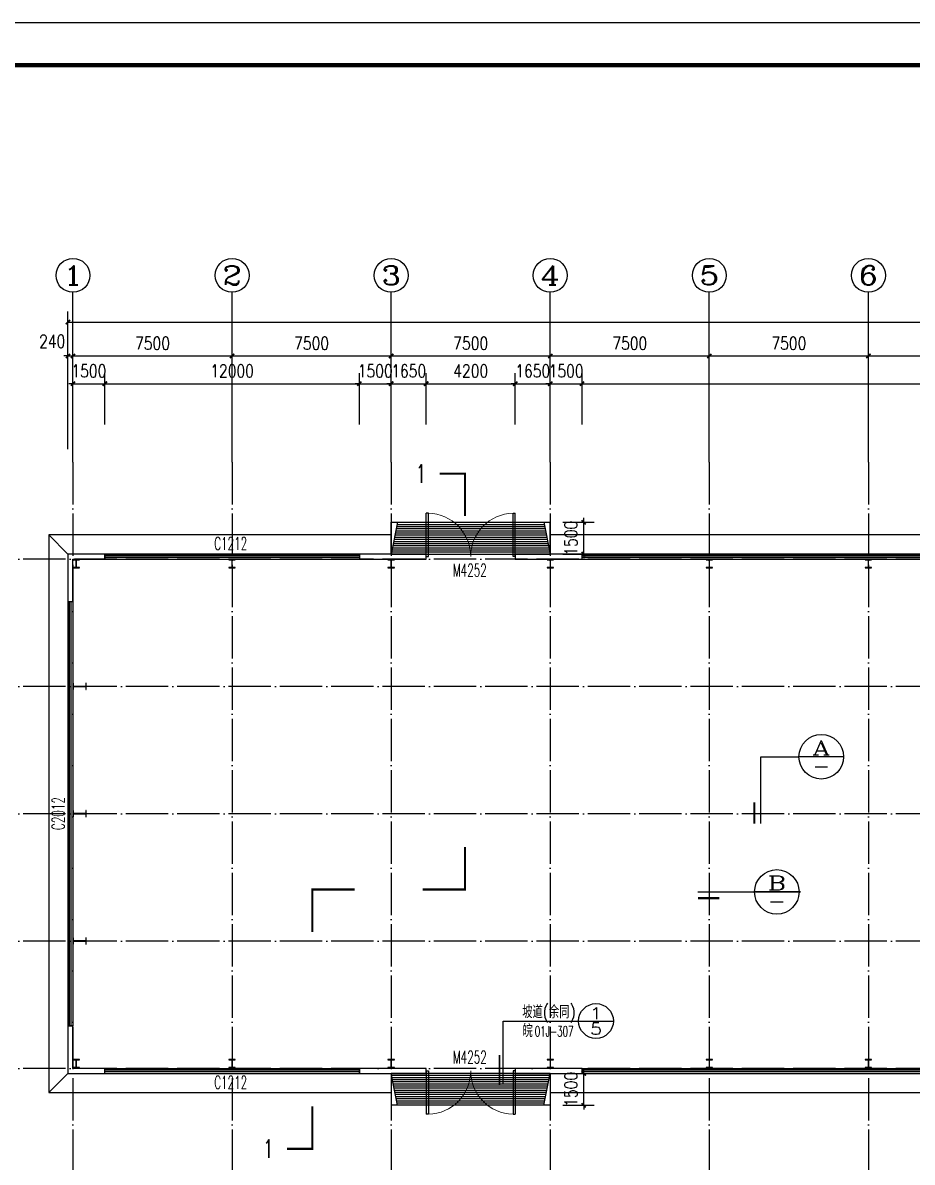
# Model space of a CAD drawing. Extents: x 3757684 to 3906284, y -130571 to 413559.
# Drawn here: x 3786346 to 3828280, y 21493 to 75200 of the extents above; entities that cross this region are included whole.
import ezdxf
from ezdxf.enums import TextEntityAlignment as Align

# ---------------------------------------------------------------- set-up
doc = ezdxf.new("R2010")
doc.units = 0
doc.header["$LTSCALE"] = 1000
doc.header["$MEASUREMENT"] = 0
doc.linetypes.add('DOTE', pattern=[2.42, 2, -0.2, 0.02, -0.2])
doc.layers.get('0').update_dxf_attribs({"color": 4, "linetype": 'CONTINUOUS'})
doc.layers.get('Defpoints').update_dxf_attribs({"linetype": 'CONTINUOUS'})
for name, color, linetype in [('AXIS', 3, 'CONTINUOUS'), ('AXIS_TEXT', 7, 'CONTINUOUS'), ('COLUMN', 9, 'CONTINUOUS'), ('DIM_IDEN', 3, 'CONTINUOUS'), ('DIM_SYMB', 3, 'CONTINUOUS'), ('DOTE', 1, 'CONTINUOUS'), ('GROUND', 2, 'CONTINUOUS'), ('PUB_DIM', 3, 'CONTINUOUS'), ('PUB_TEXT', 7, 'CONTINUOUS'), ('PUB_TITLE', 4, 'CONTINUOUS'), ('STAIR', 2, 'CONTINUOUS'), ('WALL', 5, 'CONTINUOUS'), ('WINDOW', 4, 'CONTINUOUS')]:
    doc.layers.add(name, color=color, linetype=linetype)
doc.styles.add('_HZTXT', font='TXT', dxfattribs={"width": 0.8, "bigfont": 'HZTXT'})
doc.styles.add('_SIMPLEX', font='SIMPLEX.shx', dxfattribs={"width": 0.8})
doc.styles.add('_TCH_AXIS', font='COMPLEX', dxfattribs={"bigfont": 'GBCBIG'})
doc.styles.add('_TCH_LABEL', font='COMPLEX', dxfattribs={"bigfont": 'GBCBIG'})
doc.styles.add('COMP', font='complex', dxfattribs={"bigfont": 'hztxt'})
doc.styles.add('COMPLEX', font='COMPLEX')
doc.styles.add('DIM_FONT', font='SIMPLEX.shx', dxfattribs={"width": 0.8})
doc.dimstyles.new('DIMN200', dxfattribs={"dimscale": 2, "dimtxt": 300, "dimasz": 100, "dimexe": 250, "dimexo": 300, "dimgap": 150, "dimtad": 1, "dimdec": 0, "dimzin": 0, "dimdsep": 46, "dimtxsty": 'DIM_FONT', "dimblk": 'ARCHTICK', "dimcen": 0.09, "dimclrt": 7, "dimazin": 2, "dimtfac": 1, "dimtdec": 0, "dimtix": 1, "dimtmove": 2, "dimatfit": 3, "dimfxl": 0, "dimtolj": 1, "dimtzin": 0, "dimarcsym": 0})

# ---------------------------------------------------------------- blocks, each defined once
blk = doc.blocks.new('_INDEX')
blk.add_line((-0.5, 0), (0.5, 0))
blk.add_circle((0, 0), 0.5)
at = {"style": 'COMP'}
for tag, width, p, p2 in [('1', 2.333333, (-0.17, 0.05), (0.17, 0.05)), ('-', 1.166667, (-0.17, -0.39), (0.17, -0.39))]:
    blk.add_attdef(tag, text='', height=0.34, dxfattribs=dict(at, width=width)).set_placement(p, p2, align=Align.FIT)
blk = doc.blocks.new('_ArchTick')
at = {"color": 0, "linetype": 'ByBlock', "const_width": 0.4}
blk.add_lwpolyline([(-0.5, -0.5), (0.5, 0.5)], dxfattribs=at)
blk = doc.blocks.new('*D24')
at = {"layer": 'Defpoints', "color": 0}
for p in [(3811214, 25678), (3812791, 25678), (3811214, 24178)]:
    blk.add_point(p, dxfattribs=at)
at = {"layer": 'PUB_DIM', "color": 0, "lineweight": -2}
for p, q in [((3812791, 25678), (3812791, 25878)), ((3811814, 25678), (3813291, 25678)), ((3812791, 24178), (3812791, 25678)), ((3811814, 24178), (3813291, 24178)), ((3812791, 24178), (3812791, 23978))]:
    blk.add_line(p, q, dxfattribs=at)
at = {"layer": 'PUB_DIM', "color": 0, "lineweight": -2, "xscale": 200, "yscale": 200, "zscale": 200}
for p, rotation in [((3812791, 25678), 270), ((3812791, 24178), 90)]:
    blk.add_blockref('_ArchTick', p, dxfattribs=dict(at, rotation=rotation))
at = {"layer": 'PUB_DIM', "color": 7, "insert": (3812191, 24928), "char_height": 600, "attachment_point": 5, "rotation": 90, "style": 'DIM_FONT'}
blk.add_mtext('\\A1;1500', dxfattribs=at)
blk = doc.blocks.new('*D26')
at = {"layer": 'Defpoints', "color": 0}
for p in [(3811214, 51658), (3812791, 51658), (3811214, 50158)]:
    blk.add_point(p, dxfattribs=at)
at = {"layer": 'PUB_DIM', "color": 0, "lineweight": -2}
for p, q in [((3811814, 51658), (3813291, 51658)), ((3812791, 51658), (3812791, 51858)), ((3812791, 50158), (3812791, 51658)), ((3811814, 50158), (3813291, 50158)), ((3812791, 50158), (3812791, 49958))]:
    blk.add_line(p, q, dxfattribs=at)
at = {"layer": 'PUB_DIM', "color": 0, "lineweight": -2, "xscale": 200, "yscale": 200, "zscale": 200}
for p, rotation in [((3812791, 51658), 270), ((3812791, 50158), 90)]:
    blk.add_blockref('_ArchTick', p, dxfattribs=dict(at, rotation=rotation))
at = {"layer": 'PUB_DIM', "color": 7, "insert": (3812191, 50908), "char_height": 600, "attachment_point": 5, "rotation": 90, "style": 'DIM_FONT'}
blk.add_mtext('\\A1;1500', dxfattribs=at)
blk = doc.blocks.new('*D106')
at = {"layer": 'Defpoints', "color": 0}
for p in [(3790214, 58189), (3788714, 55669), (3790214, 55669)]:
    blk.add_point(p, dxfattribs=at)
at = {"layer": 'PUB_DIM', "color": 0, "lineweight": -2}
for p, q in [((3788714, 56269), (3788714, 58689)), ((3790214, 56269), (3790214, 58689)), ((3788714, 58189), (3788514, 58189)), ((3788714, 58189), (3790214, 58189)), ((3790214, 58189), (3790414, 58189))]:
    blk.add_line(p, q, dxfattribs=at)
at = {"layer": 'PUB_DIM', "color": 0, "lineweight": -2, "xscale": 200, "yscale": 200, "zscale": 200}
blk.add_blockref('_ArchTick', (3788714, 58189), dxfattribs=at)
at = {"layer": 'PUB_DIM', "color": 0, "lineweight": -2, "xscale": 200, "yscale": 200, "zscale": 200, "rotation": 180}
blk.add_blockref('_ArchTick', (3790214, 58189), dxfattribs=at)
at = {"layer": 'PUB_DIM', "color": 7, "insert": (3789464, 58789), "char_height": 600, "attachment_point": 5, "style": 'DIM_FONT'}
blk.add_mtext('\\A1;1500', dxfattribs=at)
blk = doc.blocks.new('*D107')
at = {"layer": 'Defpoints', "color": 0}
for p in [(3802214, 58189), (3790214, 55669), (3802214, 55669)]:
    blk.add_point(p, dxfattribs=at)
at = {"layer": 'PUB_DIM', "color": 0, "lineweight": -2}
for p, q in [((3790214, 56269), (3790214, 58689)), ((3802214, 56269), (3802214, 58689)), ((3790214, 58189), (3802214, 58189))]:
    blk.add_line(p, q, dxfattribs=at)
at = {"layer": 'PUB_DIM', "color": 0, "lineweight": -2, "xscale": 200, "yscale": 200, "zscale": 200, "rotation": 180}
blk.add_blockref('_ArchTick', (3790214, 58189), dxfattribs=at)
at = {"layer": 'PUB_DIM', "color": 0, "lineweight": -2, "xscale": 200, "yscale": 200, "zscale": 200}
blk.add_blockref('_ArchTick', (3802214, 58189), dxfattribs=at)
at = {"layer": 'PUB_DIM', "color": 7, "insert": (3796214, 58789), "char_height": 600, "attachment_point": 5, "style": 'DIM_FONT'}
blk.add_mtext('\\A1;12000', dxfattribs=at)
blk = doc.blocks.new('*D108')
at = {"layer": 'Defpoints', "color": 0}
for p in [(3803714, 58189), (3802214, 55669), (3803714, 55669)]:
    blk.add_point(p, dxfattribs=at)
at = {"layer": 'PUB_DIM', "color": 0, "lineweight": -2}
for p, q in [((3802214, 56269), (3802214, 58689)), ((3803714, 56269), (3803714, 58689)), ((3802214, 58189), (3802014, 58189)), ((3802214, 58189), (3803714, 58189)), ((3803714, 58189), (3803914, 58189))]:
    blk.add_line(p, q, dxfattribs=at)
at = {"layer": 'PUB_DIM', "color": 0, "lineweight": -2, "xscale": 200, "yscale": 200, "zscale": 200}
blk.add_blockref('_ArchTick', (3802214, 58189), dxfattribs=at)
at = {"layer": 'PUB_DIM', "color": 0, "lineweight": -2, "xscale": 200, "yscale": 200, "zscale": 200, "rotation": 180}
blk.add_blockref('_ArchTick', (3803714, 58189), dxfattribs=at)
at = {"layer": 'PUB_DIM', "color": 7, "insert": (3802964, 58789), "char_height": 600, "attachment_point": 5, "style": 'DIM_FONT'}
blk.add_mtext('\\A1;1500', dxfattribs=at)
blk = doc.blocks.new('*D109')
at = {"layer": 'Defpoints', "color": 0}
for p in [(3805364, 58189), (3803714, 55669), (3805364, 55669)]:
    blk.add_point(p, dxfattribs=at)
at = {"layer": 'PUB_DIM', "color": 0, "lineweight": -2}
for p, q in [((3803714, 56269), (3803714, 58689)), ((3805364, 56269), (3805364, 58689)), ((3803714, 58189), (3803514, 58189)), ((3803714, 58189), (3805364, 58189)), ((3805364, 58189), (3805564, 58189))]:
    blk.add_line(p, q, dxfattribs=at)
at = {"layer": 'PUB_DIM', "color": 0, "lineweight": -2, "xscale": 200, "yscale": 200, "zscale": 200}
blk.add_blockref('_ArchTick', (3803714, 58189), dxfattribs=at)
at = {"layer": 'PUB_DIM', "color": 0, "lineweight": -2, "xscale": 200, "yscale": 200, "zscale": 200, "rotation": 180}
blk.add_blockref('_ArchTick', (3805364, 58189), dxfattribs=at)
at = {"layer": 'PUB_DIM', "color": 7, "insert": (3804539, 58789), "char_height": 600, "attachment_point": 5, "style": 'DIM_FONT'}
blk.add_mtext('\\A1;1650', dxfattribs=at)
blk = doc.blocks.new('*D110')
at = {"layer": 'Defpoints', "color": 0}
for p in [(3809564, 58189), (3805364, 55669), (3809564, 55669)]:
    blk.add_point(p, dxfattribs=at)
at = {"layer": 'PUB_DIM', "color": 0, "lineweight": -2}
for p, q in [((3805364, 56269), (3805364, 58689)), ((3809564, 56269), (3809564, 58689)), ((3805364, 58189), (3809564, 58189))]:
    blk.add_line(p, q, dxfattribs=at)
at = {"layer": 'PUB_DIM', "color": 0, "lineweight": -2, "xscale": 200, "yscale": 200, "zscale": 200, "rotation": 180}
blk.add_blockref('_ArchTick', (3805364, 58189), dxfattribs=at)
at = {"layer": 'PUB_DIM', "color": 0, "lineweight": -2, "xscale": 200, "yscale": 200, "zscale": 200}
blk.add_blockref('_ArchTick', (3809564, 58189), dxfattribs=at)
at = {"layer": 'PUB_DIM', "color": 7, "insert": (3807464, 58789), "char_height": 600, "attachment_point": 5, "style": 'DIM_FONT'}
blk.add_mtext('\\A1;4200', dxfattribs=at)
blk = doc.blocks.new('*D111')
at = {"layer": 'Defpoints', "color": 0}
for p in [(3811214, 58189), (3809564, 55669), (3811214, 55669)]:
    blk.add_point(p, dxfattribs=at)
at = {"layer": 'PUB_DIM', "color": 0, "lineweight": -2}
for p, q in [((3809564, 56269), (3809564, 58689)), ((3811214, 56269), (3811214, 58689)), ((3809564, 58189), (3809364, 58189)), ((3809564, 58189), (3811214, 58189)), ((3811214, 58189), (3811414, 58189))]:
    blk.add_line(p, q, dxfattribs=at)
at = {"layer": 'PUB_DIM', "color": 0, "lineweight": -2, "xscale": 200, "yscale": 200, "zscale": 200}
blk.add_blockref('_ArchTick', (3809564, 58189), dxfattribs=at)
at = {"layer": 'PUB_DIM', "color": 0, "lineweight": -2, "xscale": 200, "yscale": 200, "zscale": 200, "rotation": 180}
blk.add_blockref('_ArchTick', (3811214, 58189), dxfattribs=at)
at = {"layer": 'PUB_DIM', "color": 7, "insert": (3810389, 58789), "char_height": 600, "attachment_point": 5, "style": 'DIM_FONT'}
blk.add_mtext('\\A1;1650', dxfattribs=at)
blk = doc.blocks.new('*D112')
at = {"layer": 'Defpoints', "color": 0}
for p in [(3812714, 58189), (3811214, 55669), (3812714, 55669)]:
    blk.add_point(p, dxfattribs=at)
at = {"layer": 'PUB_DIM', "color": 0, "lineweight": -2}
for p, q in [((3811214, 56269), (3811214, 58689)), ((3812714, 56269), (3812714, 58689)), ((3811214, 58189), (3811014, 58189)), ((3811214, 58189), (3812714, 58189)), ((3812714, 58189), (3812914, 58189))]:
    blk.add_line(p, q, dxfattribs=at)
at = {"layer": 'PUB_DIM', "color": 0, "lineweight": -2, "xscale": 200, "yscale": 200, "zscale": 200}
blk.add_blockref('_ArchTick', (3811214, 58189), dxfattribs=at)
at = {"layer": 'PUB_DIM', "color": 0, "lineweight": -2, "xscale": 200, "yscale": 200, "zscale": 200, "rotation": 180}
blk.add_blockref('_ArchTick', (3812714, 58189), dxfattribs=at)
at = {"layer": 'PUB_DIM', "color": 7, "insert": (3811964, 58789), "char_height": 600, "attachment_point": 5, "style": 'DIM_FONT'}
blk.add_mtext('\\A1;1500', dxfattribs=at)
blk = doc.blocks.new('*D113')
at = {"layer": 'Defpoints', "color": 0}
for p in [(3854714, 58189), (3812714, 55669), (3854714, 55669)]:
    blk.add_point(p, dxfattribs=at)
at = {"layer": 'PUB_DIM', "color": 0, "lineweight": -2}
for p, q in [((3812714, 56269), (3812714, 58689)), ((3854714, 56269), (3854714, 58689)), ((3812714, 58189), (3854714, 58189))]:
    blk.add_line(p, q, dxfattribs=at)
at = {"layer": 'PUB_DIM', "color": 0, "lineweight": -2, "xscale": 200, "yscale": 200, "zscale": 200, "rotation": 180}
blk.add_blockref('_ArchTick', (3812714, 58189), dxfattribs=at)
at = {"layer": 'PUB_DIM', "color": 0, "lineweight": -2, "xscale": 200, "yscale": 200, "zscale": 200}
blk.add_blockref('_ArchTick', (3854714, 58189), dxfattribs=at)
at = {"layer": 'PUB_DIM', "color": 7, "insert": (3833714, 58789), "char_height": 600, "attachment_point": 5, "style": 'DIM_FONT'}
blk.add_mtext('\\A1;42000', dxfattribs=at)
blk = doc.blocks.new('*D197')
at = {"layer": 'AXIS', "color": 0, "lineweight": -2}
for p, q in [((3788474, 55095), (3788474, 59995)), ((3788714, 55095), (3788714, 59995)), ((3788474, 59495), (3788274, 59495)), ((3788474, 59495), (3788714, 59495)), ((3788714, 59495), (3788914, 59495))]:
    blk.add_line(p, q, dxfattribs=at)
at = {"layer": 'Defpoints', "color": 0}
for p in [(3788714, 59495), (3788474, 54495), (3788714, 54495)]:
    blk.add_point(p, dxfattribs=at)
at = {"layer": 'AXIS', "color": 0, "lineweight": -2, "xscale": 200, "yscale": 200, "zscale": 200}
blk.add_blockref('_ArchTick', (3788474, 59495), dxfattribs=at)
at = {"layer": 'AXIS', "color": 0, "lineweight": -2, "xscale": 200, "yscale": 200, "zscale": 200, "rotation": 180}
blk.add_blockref('_ArchTick', (3788714, 59495), dxfattribs=at)
at = {"layer": 'AXIS', "color": 7, "insert": (3787734, 60185), "char_height": 600, "attachment_point": 5, "style": 'DIM_FONT'}
blk.add_mtext('\\A1;240', dxfattribs=at)
blk = doc.blocks.new('*D198')
at = {"layer": 'AXIS', "color": 0, "lineweight": -2}
for p, q in [((3788714, 55095), (3788714, 59995)), ((3796214, 55095), (3796214, 59995)), ((3788714, 59495), (3796214, 59495))]:
    blk.add_line(p, q, dxfattribs=at)
at = {"layer": 'Defpoints', "color": 0}
for p in [(3796214, 59495), (3788714, 54495), (3796214, 54495)]:
    blk.add_point(p, dxfattribs=at)
at = {"layer": 'AXIS', "color": 0, "lineweight": -2, "xscale": 200, "yscale": 200, "zscale": 200, "rotation": 180}
blk.add_blockref('_ArchTick', (3788714, 59495), dxfattribs=at)
at = {"layer": 'AXIS', "color": 0, "lineweight": -2, "xscale": 200, "yscale": 200, "zscale": 200}
blk.add_blockref('_ArchTick', (3796214, 59495), dxfattribs=at)
at = {"layer": 'AXIS', "color": 7, "insert": (3792464, 60095), "char_height": 600, "attachment_point": 5, "style": 'DIM_FONT'}
blk.add_mtext('\\A1;7500', dxfattribs=at)
blk = doc.blocks.new('*D199')
at = {"layer": 'AXIS', "color": 0, "lineweight": -2}
for p, q in [((3796214, 55095), (3796214, 59995)), ((3803714, 55095), (3803714, 59995)), ((3796214, 59495), (3803714, 59495))]:
    blk.add_line(p, q, dxfattribs=at)
at = {"layer": 'Defpoints', "color": 0}
for p in [(3803714, 59495), (3796214, 54495), (3803714, 54495)]:
    blk.add_point(p, dxfattribs=at)
at = {"layer": 'AXIS', "color": 0, "lineweight": -2, "xscale": 200, "yscale": 200, "zscale": 200, "rotation": 180}
blk.add_blockref('_ArchTick', (3796214, 59495), dxfattribs=at)
at = {"layer": 'AXIS', "color": 0, "lineweight": -2, "xscale": 200, "yscale": 200, "zscale": 200}
blk.add_blockref('_ArchTick', (3803714, 59495), dxfattribs=at)
at = {"layer": 'AXIS', "color": 7, "insert": (3799964, 60095), "char_height": 600, "attachment_point": 5, "style": 'DIM_FONT'}
blk.add_mtext('\\A1;7500', dxfattribs=at)
blk = doc.blocks.new('*D200')
at = {"layer": 'AXIS', "color": 0, "lineweight": -2}
for p, q in [((3803714, 55095), (3803714, 59995)), ((3811214, 55095), (3811214, 59995)), ((3803714, 59495), (3811214, 59495))]:
    blk.add_line(p, q, dxfattribs=at)
at = {"layer": 'Defpoints', "color": 0}
for p in [(3811214, 59495), (3803714, 54495), (3811214, 54495)]:
    blk.add_point(p, dxfattribs=at)
at = {"layer": 'AXIS', "color": 0, "lineweight": -2, "xscale": 200, "yscale": 200, "zscale": 200, "rotation": 180}
blk.add_blockref('_ArchTick', (3803714, 59495), dxfattribs=at)
at = {"layer": 'AXIS', "color": 0, "lineweight": -2, "xscale": 200, "yscale": 200, "zscale": 200}
blk.add_blockref('_ArchTick', (3811214, 59495), dxfattribs=at)
at = {"layer": 'AXIS', "color": 7, "insert": (3807464, 60095), "char_height": 600, "attachment_point": 5, "style": 'DIM_FONT'}
blk.add_mtext('\\A1;7500', dxfattribs=at)
blk = doc.blocks.new('*D201')
at = {"layer": 'AXIS', "color": 0, "lineweight": -2}
for p, q in [((3811214, 55095), (3811214, 59995)), ((3818714, 55095), (3818714, 59995)), ((3811214, 59495), (3818714, 59495))]:
    blk.add_line(p, q, dxfattribs=at)
at = {"layer": 'Defpoints', "color": 0}
for p in [(3818714, 59495), (3811214, 54495), (3818714, 54495)]:
    blk.add_point(p, dxfattribs=at)
at = {"layer": 'AXIS', "color": 0, "lineweight": -2, "xscale": 200, "yscale": 200, "zscale": 200, "rotation": 180}
blk.add_blockref('_ArchTick', (3811214, 59495), dxfattribs=at)
at = {"layer": 'AXIS', "color": 0, "lineweight": -2, "xscale": 200, "yscale": 200, "zscale": 200}
blk.add_blockref('_ArchTick', (3818714, 59495), dxfattribs=at)
at = {"layer": 'AXIS', "color": 7, "insert": (3814964, 60095), "char_height": 600, "attachment_point": 5, "style": 'DIM_FONT'}
blk.add_mtext('\\A1;7500', dxfattribs=at)
blk = doc.blocks.new('*D202')
at = {"layer": 'AXIS', "color": 0, "lineweight": -2}
for p, q in [((3818714, 55095), (3818714, 59995)), ((3826214, 55095), (3826214, 59995)), ((3818714, 59495), (3826214, 59495))]:
    blk.add_line(p, q, dxfattribs=at)
at = {"layer": 'Defpoints', "color": 0}
for p in [(3826214, 59495), (3818714, 54495), (3826214, 54495)]:
    blk.add_point(p, dxfattribs=at)
at = {"layer": 'AXIS', "color": 0, "lineweight": -2, "xscale": 200, "yscale": 200, "zscale": 200, "rotation": 180}
blk.add_blockref('_ArchTick', (3818714, 59495), dxfattribs=at)
at = {"layer": 'AXIS', "color": 0, "lineweight": -2, "xscale": 200, "yscale": 200, "zscale": 200}
blk.add_blockref('_ArchTick', (3826214, 59495), dxfattribs=at)
at = {"layer": 'AXIS', "color": 7, "insert": (3822464, 60095), "char_height": 600, "attachment_point": 5, "style": 'DIM_FONT'}
blk.add_mtext('\\A1;7500', dxfattribs=at)
blk = doc.blocks.new('*D203')
at = {"layer": 'AXIS', "color": 0, "lineweight": -2}
for p, q in [((3826214, 55095), (3826214, 59995)), ((3833714, 55095), (3833714, 59995)), ((3826214, 59495), (3833714, 59495))]:
    blk.add_line(p, q, dxfattribs=at)
at = {"layer": 'Defpoints', "color": 0}
for p in [(3833714, 59495), (3826214, 54495), (3833714, 54495)]:
    blk.add_point(p, dxfattribs=at)
at = {"layer": 'AXIS', "color": 0, "lineweight": -2, "xscale": 200, "yscale": 200, "zscale": 200, "rotation": 180}
blk.add_blockref('_ArchTick', (3826214, 59495), dxfattribs=at)
at = {"layer": 'AXIS', "color": 0, "lineweight": -2, "xscale": 200, "yscale": 200, "zscale": 200}
blk.add_blockref('_ArchTick', (3833714, 59495), dxfattribs=at)
at = {"layer": 'AXIS', "color": 7, "insert": (3829964, 60095), "char_height": 600, "attachment_point": 5, "style": 'DIM_FONT'}
blk.add_mtext('\\A1;7500', dxfattribs=at)
blk = doc.blocks.new('*D211')
at = {"layer": 'AXIS', "color": 0, "lineweight": -2}
for p, q in [((3788474, 55095), (3788474, 61595)), ((3878954, 55095), (3878954, 61595)), ((3788474, 61095), (3878954, 61095))]:
    blk.add_line(p, q, dxfattribs=at)
at = {"layer": 'Defpoints', "color": 0}
for p in [(3878954, 61095), (3788474, 54495), (3878954, 54495)]:
    blk.add_point(p, dxfattribs=at)
at = {"layer": 'AXIS', "color": 0, "lineweight": -2, "xscale": 200, "yscale": 200, "zscale": 200, "rotation": 180}
blk.add_blockref('_ArchTick', (3788474, 61095), dxfattribs=at)
at = {"layer": 'AXIS', "color": 0, "lineweight": -2, "xscale": 200, "yscale": 200, "zscale": 200}
blk.add_blockref('_ArchTick', (3878954, 61095), dxfattribs=at)
at = {"layer": 'AXIS', "color": 7, "insert": (3833714, 61695), "char_height": 600, "attachment_point": 5, "style": 'DIM_FONT'}
blk.add_mtext('\\A1;90480', dxfattribs=at)
blk = doc.blocks.new('_AXISO')
blk.add_circle((0, 0), 0.5)
at = {"layer": 'AXIS_TEXT', "style": 'COMPLEX', "width": 1.041667}
blk.add_attdef('A', text='', height=0.56, dxfattribs=at).set_placement((-0.25, -0.28), (0.25, -0.28), align=Align.FIT)
blk = doc.blocks.new('$DorLib2D$00000002')
for p, q in [((-0.5, 0), (-0.5, 0.4875)), ((-0.475, 0.4875), (-0.5, 0.4875)), ((-0.475, 0), (-0.475, 0.4875)), ((0.475, 0), (0.475, 0.4875)), ((0.475, 0.4875), (0.5, 0.4875)), ((0.5, 0), (0.5, 0.4875)), ((-0.5, 0), (-0.475, 0)), ((0.5, 0), (0.475, 0))]:
    blk.add_line(p, q)
at = {"lineweight": 13}
for centre, start, end in [((-0.4875, 0), 0, 88.53072), ((0.4875, 0), 91.46928, 180)]:
    blk.add_arc(centre, 0.4875, start, end, dxfattribs=at)
blk = doc.blocks.new('$TCHSYS$WIN2D')
for p, q in [((-0.5, 0.5), (0.5, 0.5)), ((-0.5, 0.5), (-0.5, -0.5)), ((0.5, 0.5), (0.5, -0.5)), ((0.5, 0.1667), (-0.5, 0.1667)), ((0.5, -0.1667), (-0.5, -0.1667)), ((-0.5, -0.5), (0.5, -0.5))]:
    blk.add_line(p, q)

msp = doc.modelspace()

# ---------------------------------------------------------------- linework, layer by layer
at = {"layer": 'AXIS'}
for p, q in [((3788713.9, 54494.7), (3788713.9, 62494.7)), ((3796213.9, 54494.7), (3796213.9, 62494.7)), ((3803713.9, 54494.7), (3803713.9, 62494.7)), ((3811213.9, 54494.7), (3811213.9, 62494.7)), ((3818713.9, 54494.7), (3818713.9, 62494.7)), ((3826213.9, 54494.7), (3826213.9, 62494.7))]:
    msp.add_line(p, q, dxfattribs=at)
at = {"layer": 'COLUMN'}
for p, q in [((3789013.9, 49901.5), (3788713.9, 49901.5)), ((3788713.9, 49901.5), (3788713.9, 49885.5)), ((3788713.9, 49885.5), (3788853.9, 49885.5)), ((3788853.9, 49517.5), (3788713.9, 49517.5)), ((3788713.9, 49517.5), (3788713.9, 49501.5)), ((3788713.9, 49501.5), (3789013.9, 49501.5)), ((3788853.9, 49885.5), (3788858.9, 49880.5)), ((3788858.9, 49522.5), (3788853.9, 49517.5)), ((3788858.9, 49880.5), (3788858.9, 49522.5)), ((3788868.9, 49880.5), (3788873.9, 49885.5)), ((3788868.9, 49522.5), (3788868.9, 49880.5)), ((3788873.9, 49517.5), (3788868.9, 49522.5)), ((3788873.9, 49885.5), (3789013.9, 49885.5)), ((3789013.9, 49517.5), (3788873.9, 49517.5)), ((3789013.9, 49885.5), (3789013.9, 49901.5)), ((3789013.9, 49501.5), (3789013.9, 49517.5)), ((3796363.9, 49901.5), (3796063.9, 49901.5)), ((3796063.9, 49901.5), (3796063.9, 49885.5)), ((3796063.9, 49885.5), (3796203.9, 49885.5)), ((3796203.9, 49517.5), (3796063.9, 49517.5)), ((3796063.9, 49517.5), (3796063.9, 49501.5)), ((3796063.9, 49501.5), (3796363.9, 49501.5)), ((3796203.9, 49885.5), (3796208.9, 49880.5)), ((3796208.9, 49522.5), (3796203.9, 49517.5)), ((3796208.9, 49880.5), (3796208.9, 49522.5)), ((3796218.9, 49880.5), (3796223.9, 49885.5)), ((3796218.9, 49522.5), (3796218.9, 49880.5)), ((3796223.9, 49517.5), (3796218.9, 49522.5)), ((3796223.9, 49885.5), (3796363.9, 49885.5)), ((3796363.9, 49517.5), (3796223.9, 49517.5)), ((3796363.9, 49885.5), (3796363.9, 49901.5)), ((3796363.9, 49501.5), (3796363.9, 49517.5)), ((3803863.9, 49901.5), (3803563.9, 49901.5)), ((3803563.9, 49901.5), (3803563.9, 49885.5)), ((3803563.9, 49885.5), (3803703.9, 49885.5)), ((3803703.9, 49517.5), (3803563.9, 49517.5)), ((3803563.9, 49517.5), (3803563.9, 49501.5)), ((3803563.9, 49501.5), (3803863.9, 49501.5)), ((3803703.9, 49885.5), (3803708.9, 49880.5)), ((3803708.9, 49522.5), (3803703.9, 49517.5)), ((3803708.9, 49880.5), (3803708.9, 49522.5)), ((3803718.9, 49880.5), (3803723.9, 49885.5)), ((3803718.9, 49522.5), (3803718.9, 49880.5)), ((3803723.9, 49517.5), (3803718.9, 49522.5)), ((3803723.9, 49885.5), (3803863.9, 49885.5)), ((3803863.9, 49517.5), (3803723.9, 49517.5)), ((3803863.9, 49885.5), (3803863.9, 49901.5)), ((3803863.9, 49501.5), (3803863.9, 49517.5)), ((3811363.9, 49901.5), (3811063.9, 49901.5)), ((3811063.9, 49901.5), (3811063.9, 49885.5)), ((3811063.9, 49885.5), (3811203.9, 49885.5)), ((3811203.9, 49517.5), (3811063.9, 49517.5)), ((3811063.9, 49517.5), (3811063.9, 49501.5)), ((3811063.9, 49501.5), (3811363.9, 49501.5)), ((3811203.9, 49885.5), (3811208.9, 49880.5)), ((3811208.9, 49522.5), (3811203.9, 49517.5)), ((3811208.9, 49880.5), (3811208.9, 49522.5)), ((3811218.9, 49880.5), (3811223.9, 49885.5)), ((3811218.9, 49522.5), (3811218.9, 49880.5)), ((3811223.9, 49517.5), (3811218.9, 49522.5)), ((3811223.9, 49885.5), (3811363.9, 49885.5)), ((3811363.9, 49517.5), (3811223.9, 49517.5)), ((3811363.9, 49885.5), (3811363.9, 49901.5)), ((3811363.9, 49501.5), (3811363.9, 49517.5)), ((3818863.9, 49901.5), (3818563.9, 49901.5)), ((3818563.9, 49901.5), (3818563.9, 49885.5)), ((3818563.9, 49885.5), (3818703.9, 49885.5)), ((3818703.9, 49517.5), (3818563.9, 49517.5)), ((3818563.9, 49517.5), (3818563.9, 49501.5)), ((3818563.9, 49501.5), (3818863.9, 49501.5)), ((3818703.9, 49885.5), (3818708.9, 49880.5)), ((3818708.9, 49522.5), (3818703.9, 49517.5)), ((3818708.9, 49880.5), (3818708.9, 49522.5)), ((3818718.9, 49880.5), (3818723.9, 49885.5)), ((3818718.9, 49522.5), (3818718.9, 49880.5)), ((3818723.9, 49517.5), (3818718.9, 49522.5)), ((3818723.9, 49885.5), (3818863.9, 49885.5)), ((3818863.9, 49517.5), (3818723.9, 49517.5)), ((3818863.9, 49885.5), (3818863.9, 49901.5)), ((3818863.9, 49501.5), (3818863.9, 49517.5)), ((3826363.9, 49901.5), (3826063.9, 49901.5)), ((3826063.9, 49901.5), (3826063.9, 49885.5)), ((3826063.9, 49885.5), (3826203.9, 49885.5)), ((3826203.9, 49517.5), (3826063.9, 49517.5)), ((3826063.9, 49517.5), (3826063.9, 49501.5)), ((3826063.9, 49501.5), (3826363.9, 49501.5)), ((3826203.9, 49885.5), (3826208.9, 49880.5)), ((3826208.9, 49522.5), (3826203.9, 49517.5)), ((3826208.9, 49880.5), (3826208.9, 49522.5)), ((3826218.9, 49880.5), (3826223.9, 49885.5)), ((3826218.9, 49522.5), (3826218.9, 49880.5)), ((3826223.9, 49517.5), (3826218.9, 49522.5)), ((3826223.9, 49885.5), (3826363.9, 49885.5)), ((3826363.9, 49517.5), (3826223.9, 49517.5)), ((3826363.9, 49885.5), (3826363.9, 49901.5)), ((3826363.9, 49501.5), (3826363.9, 49517.5)), ((3788744.7, 44067.8), (3788728.7, 44067.8)), ((3788728.7, 44067.8), (3788728.7, 43767.8)), ((3788744.7, 43927.8), (3788744.7, 44067.8)), ((3789312.7, 44067.8), (3789312.7, 43927.8)), ((3789328.7, 44067.8), (3789312.7, 44067.8)), ((3789328.7, 43767.8), (3789328.7, 44067.8)), ((3788728.7, 43767.8), (3788744.7, 43767.8)), ((3788749.7, 43922.8), (3788744.7, 43927.8)), ((3788744.7, 43907.8), (3788749.7, 43912.8)), ((3788744.7, 43767.8), (3788744.7, 43907.8)), ((3789307.7, 43922.8), (3788749.7, 43922.8)), ((3788749.7, 43912.8), (3789307.7, 43912.8)), ((3789312.7, 43927.8), (3789307.7, 43922.8)), ((3789307.7, 43912.8), (3789312.7, 43907.8)), ((3789312.7, 43907.8), (3789312.7, 43767.8)), ((3789312.7, 43767.8), (3789328.7, 43767.8)), ((3788744.7, 38067.8), (3788728.7, 38067.8)), ((3788728.7, 38067.8), (3788728.7, 37767.8)), ((3788728.7, 37767.8), (3788744.7, 37767.8)), ((3788744.7, 37927.8), (3788744.7, 38067.8)), ((3788749.7, 37922.8), (3788744.7, 37927.8)), ((3788744.7, 37907.8), (3788749.7, 37912.8)), ((3788744.7, 37767.8), (3788744.7, 37907.8)), ((3789307.7, 37922.8), (3788749.7, 37922.8)), ((3788749.7, 37912.8), (3789307.7, 37912.8)), ((3789312.7, 37927.8), (3789307.7, 37922.8)), ((3789307.7, 37912.8), (3789312.7, 37907.8)), ((3789312.7, 38067.8), (3789312.7, 37927.8)), ((3789328.7, 38067.8), (3789312.7, 38067.8)), ((3789312.7, 37907.8), (3789312.7, 37767.8)), ((3789312.7, 37767.8), (3789328.7, 37767.8)), ((3789328.7, 37767.8), (3789328.7, 38067.8)), ((3788744.7, 32067.8), (3788728.7, 32067.8)), ((3788728.7, 32067.8), (3788728.7, 31767.8)), ((3788728.7, 31767.8), (3788744.7, 31767.8)), ((3788744.7, 31927.8), (3788744.7, 32067.8)), ((3788749.7, 31922.8), (3788744.7, 31927.8)), ((3788744.7, 31907.8), (3788749.7, 31912.8)), ((3788744.7, 31767.8), (3788744.7, 31907.8)), ((3789307.7, 31922.8), (3788749.7, 31922.8)), ((3788749.7, 31912.8), (3789307.7, 31912.8)), ((3789312.7, 31927.8), (3789307.7, 31922.8)), ((3789307.7, 31912.8), (3789312.7, 31907.8)), ((3789312.7, 32067.8), (3789312.7, 31927.8)), ((3789328.7, 32067.8), (3789312.7, 32067.8)), ((3789312.7, 31907.8), (3789312.7, 31767.8)), ((3789312.7, 31767.8), (3789328.7, 31767.8)), ((3789328.7, 31767.8), (3789328.7, 32067.8)), ((3789013.9, 26334.1), (3788713.9, 26334.1)), ((3788713.9, 26334.1), (3788713.9, 26318.1)), ((3788713.9, 26318.1), (3788853.9, 26318.1)), ((3788853.9, 26318.1), (3788858.9, 26313.1)), ((3788868.9, 26313.1), (3788873.9, 26318.1)), ((3788873.9, 26318.1), (3789013.9, 26318.1)), ((3789013.9, 26318.1), (3789013.9, 26334.1)), ((3796363.9, 26334.1), (3796063.9, 26334.1)), ((3796063.9, 26334.1), (3796063.9, 26318.1)), ((3796063.9, 26318.1), (3796203.9, 26318.1)), ((3796203.9, 26318.1), (3796208.9, 26313.1)), ((3796218.9, 26313.1), (3796223.9, 26318.1)), ((3796223.9, 26318.1), (3796363.9, 26318.1)), ((3796363.9, 26318.1), (3796363.9, 26334.1)), ((3803863.9, 26334.1), (3803563.9, 26334.1)), ((3803563.9, 26334.1), (3803563.9, 26318.1)), ((3803563.9, 26318.1), (3803703.9, 26318.1)), ((3803703.9, 26318.1), (3803708.9, 26313.1)), ((3803718.9, 26313.1), (3803723.9, 26318.1)), ((3803723.9, 26318.1), (3803863.9, 26318.1)), ((3803863.9, 26318.1), (3803863.9, 26334.1)), ((3811363.9, 26334.1), (3811063.9, 26334.1)), ((3811063.9, 26334.1), (3811063.9, 26318.1)), ((3811063.9, 26318.1), (3811203.9, 26318.1)), ((3811203.9, 26318.1), (3811208.9, 26313.1)), ((3811218.9, 26313.1), (3811223.9, 26318.1)), ((3811223.9, 26318.1), (3811363.9, 26318.1)), ((3811363.9, 26318.1), (3811363.9, 26334.1)), ((3818863.9, 26334.1), (3818563.9, 26334.1)), ((3818563.9, 26334.1), (3818563.9, 26318.1)), ((3818563.9, 26318.1), (3818703.9, 26318.1)), ((3818703.9, 26318.1), (3818708.9, 26313.1)), ((3818718.9, 26313.1), (3818723.9, 26318.1)), ((3818723.9, 26318.1), (3818863.9, 26318.1)), ((3818863.9, 26318.1), (3818863.9, 26334.1)), ((3826363.9, 26334.1), (3826063.9, 26334.1)), ((3826063.9, 26334.1), (3826063.9, 26318.1)), ((3826063.9, 26318.1), (3826203.9, 26318.1)), ((3826203.9, 26318.1), (3826208.9, 26313.1)), ((3826218.9, 26313.1), (3826223.9, 26318.1)), ((3826223.9, 26318.1), (3826363.9, 26318.1)), ((3826363.9, 26318.1), (3826363.9, 26334.1)), ((3788853.9, 25950.1), (3788713.9, 25950.1)), ((3788713.9, 25950.1), (3788713.9, 25934.1)), ((3788713.9, 25934.1), (3789013.9, 25934.1)), ((3788858.9, 25955.1), (3788853.9, 25950.1)), ((3788858.9, 26313.1), (3788858.9, 25955.1)), ((3788868.9, 25955.1), (3788868.9, 26313.1)), ((3788873.9, 25950.1), (3788868.9, 25955.1)), ((3789013.9, 25950.1), (3788873.9, 25950.1)), ((3789013.9, 25934.1), (3789013.9, 25950.1)), ((3796203.9, 25950.1), (3796063.9, 25950.1)), ((3796063.9, 25950.1), (3796063.9, 25934.1)), ((3796063.9, 25934.1), (3796363.9, 25934.1)), ((3796208.9, 25955.1), (3796203.9, 25950.1)), ((3796208.9, 26313.1), (3796208.9, 25955.1)), ((3796218.9, 25955.1), (3796218.9, 26313.1)), ((3796223.9, 25950.1), (3796218.9, 25955.1)), ((3796363.9, 25950.1), (3796223.9, 25950.1)), ((3796363.9, 25934.1), (3796363.9, 25950.1)), ((3803703.9, 25950.1), (3803563.9, 25950.1)), ((3803563.9, 25950.1), (3803563.9, 25934.1)), ((3803563.9, 25934.1), (3803863.9, 25934.1)), ((3803708.9, 25955.1), (3803703.9, 25950.1)), ((3803708.9, 26313.1), (3803708.9, 25955.1)), ((3803718.9, 25955.1), (3803718.9, 26313.1)), ((3803723.9, 25950.1), (3803718.9, 25955.1)), ((3803863.9, 25950.1), (3803723.9, 25950.1)), ((3803863.9, 25934.1), (3803863.9, 25950.1)), ((3811203.9, 25950.1), (3811063.9, 25950.1)), ((3811063.9, 25950.1), (3811063.9, 25934.1)), ((3811063.9, 25934.1), (3811363.9, 25934.1)), ((3811208.9, 25955.1), (3811203.9, 25950.1)), ((3811208.9, 26313.1), (3811208.9, 25955.1)), ((3811218.9, 25955.1), (3811218.9, 26313.1)), ((3811223.9, 25950.1), (3811218.9, 25955.1)), ((3811363.9, 25950.1), (3811223.9, 25950.1)), ((3811363.9, 25934.1), (3811363.9, 25950.1)), ((3818703.9, 25950.1), (3818563.9, 25950.1)), ((3818563.9, 25950.1), (3818563.9, 25934.1)), ((3818563.9, 25934.1), (3818863.9, 25934.1)), ((3818708.9, 25955.1), (3818703.9, 25950.1)), ((3818708.9, 26313.1), (3818708.9, 25955.1)), ((3818718.9, 25955.1), (3818718.9, 26313.1)), ((3818723.9, 25950.1), (3818718.9, 25955.1)), ((3818863.9, 25950.1), (3818723.9, 25950.1)), ((3818863.9, 25934.1), (3818863.9, 25950.1)), ((3826203.9, 25950.1), (3826063.9, 25950.1)), ((3826063.9, 25950.1), (3826063.9, 25934.1)), ((3826063.9, 25934.1), (3826363.9, 25934.1)), ((3826208.9, 25955.1), (3826203.9, 25950.1)), ((3826208.9, 26313.1), (3826208.9, 25955.1)), ((3826218.9, 25955.1), (3826218.9, 26313.1)), ((3826223.9, 25950.1), (3826218.9, 25955.1)), ((3826363.9, 25950.1), (3826223.9, 25950.1)), ((3826363.9, 25934.1), (3826363.9, 25950.1))]:
    msp.add_line(p, q, dxfattribs=at)
at = {"layer": 'DIM_IDEN'}
for p, q in [((3821138.4, 40602.8), (3822941.6, 40602.8)), ((3821138.4, 37456.7), (3821138.4, 40602.8)), ((3825041.6, 40602.8), (3822941.6, 40602.8)), ((3818179.9, 34236), (3823017.8, 34236)), ((3822946.7, 34236), (3820846.7, 34236)), ((3823017.8, 34236), (3822946.7, 34236))]:
    msp.add_line(p, q, dxfattribs=at)
at = {"layer": 'DIM_IDEN', "const_width": 100}
for points in [[(3820838.4, 37456.7), (3820838.4, 38456.7)], [(3818179.9, 33936), (3819179.9, 33936)]]:
    msp.add_lwpolyline(points, dxfattribs=at)
at = {"layer": 'DIM_IDEN'}
for centre in [(3823991.6, 40602.8), (3821896.7, 34236)]:
    msp.add_circle(centre, 1050, dxfattribs=at)
at = {"layer": 'DIM_SYMB', "const_width": 100}
for points in [[(3805993.8, 53947.4), (3807193.8, 53947.4), (3807193.8, 51947.4)], [(3807193.8, 36345.3), (3807193.8, 34345.3), (3805193.8, 34345.3)], [(3801996.1, 34345.3), (3799996.1, 34345.3), (3799996.1, 32345.3)], [(3799996.1, 24125.1), (3799996.1, 22125.1), (3798796.1, 22125.1)]]:
    msp.add_lwpolyline(points, dxfattribs=at)
at = {"layer": 'DOTE', "linetype": 'DOTE'}
for p, q in [((3788713.9, 54494.7), (3788713.9, 21023.3)), ((3796213.9, 54494.7), (3796213.9, 21023.3)), ((3803713.9, 54494.7), (3803713.9, 21023.3)), ((3811213.9, 54494.7), (3811213.9, 21023.3)), ((3818713.9, 54494.7), (3818713.9, 21023.3)), ((3826213.9, 54494.7), (3826213.9, 21023.3)), ((3882739.8, 49917.8), (3784688, 49917.8)), ((3882739.8, 43917.8), (3784688, 43917.8)), ((3882739.8, 37917.8), (3784688, 37917.8)), ((3882739.8, 31917.8), (3784688, 31917.8)), ((3882739.8, 25917.8), (3784688, 25917.8))]:
    msp.add_line(p, q, dxfattribs=at)
at = {"layer": 'GROUND'}
for p, q in [((3803713.9, 51057.8), (3787573.9, 51057.8)), ((3787573.9, 51057.8), (3787573.9, 24777.8)), ((3788473.9, 50157.8), (3787573.9, 51057.8)), ((3856213.9, 51057.8), (3811213.9, 51057.8)), ((3803713.9, 50157.8), (3788473.9, 50157.8)), ((3788473.9, 50157.8), (3788473.9, 25677.8)), ((3856213.9, 50157.8), (3811213.9, 50157.8)), ((3788473.9, 25677.8), (3787573.9, 24777.8)), ((3788473.9, 25677.8), (3803713.9, 25677.8)), ((3811213.9, 25677.8), (3856213.9, 25677.8)), ((3787573.9, 24777.8), (3803713.9, 24777.8)), ((3811213.9, 24777.8), (3856213.9, 24777.8))]:
    msp.add_line(p, q, dxfattribs=at)
at = {"layer": 'PUB_DIM'}
for p, q in [((3808987.9, 28147.8, 0), (3814189.7, 28147.8, 0)), ((3808987.9, 25150.6), (3808987.9, 28147.8, 0))]:
    msp.add_line(p, q, dxfattribs=at)
at = {"layer": 'PUB_DIM', "const_width": 81.9}
msp.add_lwpolyline([(3808822.4, 26548.6), (3808822.4, 25125.1)], dxfattribs=at)
at = {"layer": 'PUB_TITLE'}
msp.add_lwpolyline([(3757684, -8800.4), (3906284, -8800.4), (3906284, 75199.6), (3757684, 75199.6)], close=True, dxfattribs=at)
at = {"layer": 'PUB_TITLE', "const_width": 200}
msp.add_lwpolyline([(3762684, -6800.4), (3904284, -6800.4), (3904284, 73199.6), (3762684, 73199.6)], close=True, dxfattribs=at)
at = {"layer": 'STAIR'}
for p, q in [((3803713.9, 50157.8), (3803713.9, 51657.8)), ((3803713.9, 51657.8), (3811213.9, 51657.8)), ((3804013.9, 51657.8), (3803713.9, 50157.8)), ((3810913.9, 51657.8), (3811213.9, 50157.8)), ((3811213.9, 50157.8), (3811213.9, 51657.8)), ((3803893.9, 51057.8), (3811033.9, 51057.8)), ((3803913.9, 51157.8), (3811013.9, 51157.8)), ((3803933.9, 51257.8), (3810993.9, 51257.8)), ((3803953.9, 51357.8), (3810973.9, 51357.8)), ((3803973.9, 51457.8), (3810953.9, 51457.8)), ((3803993.9, 51557.8), (3810933.9, 51557.8)), ((3803793.9, 50557.8), (3811133.9, 50557.8)), ((3803813.9, 50657.8), (3811113.9, 50657.8)), ((3803833.9, 50757.8), (3811093.9, 50757.8)), ((3803853.9, 50857.8), (3811073.9, 50857.8)), ((3803873.9, 50957.8), (3811053.9, 50957.8)), ((3803713.9, 50157.8), (3811213.9, 50157.8)), ((3803733.9, 50257.8), (3811193.9, 50257.8)), ((3803753.9, 50357.8), (3811173.9, 50357.8)), ((3803773.9, 50457.8), (3811153.9, 50457.8)), ((3811213.9, 25677.8), (3803713.9, 25677.8)), ((3803713.9, 25677.8), (3803713.9, 24177.8)), ((3804013.9, 24177.8), (3803713.9, 25677.8)), ((3811193.9, 25577.8), (3803733.9, 25577.8)), ((3811173.9, 25477.8), (3803753.9, 25477.8)), ((3811153.9, 25377.8), (3803773.9, 25377.8)), ((3811133.9, 25277.8), (3803793.9, 25277.8)), ((3810913.9, 24177.8), (3811213.9, 25677.8)), ((3811213.9, 25677.8), (3811213.9, 24177.8)), ((3811113.9, 25177.8), (3803813.9, 25177.8)), ((3811093.9, 25077.8), (3803833.9, 25077.8)), ((3811073.9, 24977.8), (3803853.9, 24977.8)), ((3811053.9, 24877.8), (3803873.9, 24877.8)), ((3811033.9, 24777.8), (3803893.9, 24777.8)), ((3811213.9, 24177.8), (3803713.9, 24177.8)), ((3811013.9, 24677.8), (3803913.9, 24677.8)), ((3810993.9, 24577.8), (3803933.9, 24577.8)), ((3810973.9, 24477.8), (3803953.9, 24477.8)), ((3810953.9, 24377.8), (3803973.9, 24377.8)), ((3810933.9, 24277.8), (3803993.9, 24277.8))]:
    msp.add_line(p, q, dxfattribs=at)
at = {"layer": 'WALL'}
for p, q in [((3788473.9, 50157.8), (3788473.9, 47917.8)), ((3790213.9, 50157.8), (3788473.9, 50157.8)), ((3790213.9, 49917.8), (3790213.9, 50157.8)), ((3805363.9, 50157.8), (3802213.9, 50157.8)), ((3802213.9, 50157.8), (3802213.9, 49917.8)), ((3805363.9, 49917.8), (3805363.9, 50157.8)), ((3812713.9, 50157.8), (3809563.9, 50157.8)), ((3809563.9, 50157.8), (3809563.9, 49917.8)), ((3812713.9, 49917.8), (3812713.9, 50157.8)), ((3788713.9, 47917.8), (3788713.9, 49917.8)), ((3788713.9, 49917.8), (3790213.9, 49917.8)), ((3802213.9, 49917.8), (3805363.9, 49917.8)), ((3809563.9, 49917.8), (3812713.9, 49917.8)), ((3788473.9, 47917.8), (3788713.9, 47917.8)), ((3788713.9, 27917.8), (3788473.9, 27917.8)), ((3788473.9, 27917.8), (3788473.9, 25677.8)), ((3788713.9, 25917.8), (3788713.9, 27917.8)), ((3790213.9, 25917.8), (3788713.9, 25917.8)), ((3790213.9, 25677.8), (3790213.9, 25917.8)), ((3805363.9, 25917.8), (3802213.9, 25917.8)), ((3802213.9, 25917.8), (3802213.9, 25677.8)), ((3805363.9, 25677.8), (3805363.9, 25917.8)), ((3812713.9, 25917.8), (3809563.9, 25917.8)), ((3809563.9, 25917.8), (3809563.9, 25677.8)), ((3812713.9, 25677.8), (3812713.9, 25917.8)), ((3788473.9, 25677.8), (3790213.9, 25677.8)), ((3802213.9, 25677.8), (3805363.9, 25677.8)), ((3809563.9, 25677.8), (3812713.9, 25677.8))]:
    msp.add_line(p, q, dxfattribs=at)

# ---------------------------------------------------------------- block references
at = {"layer": 'AXIS'}
ref = msp.add_blockref('_AXISO', (3788713.9, 63294.7), dxfattribs=dict(at, xscale=1600, yscale=1600, zscale=1600))
ref.add_attrib('A', '1', dxfattribs={"layer": 'AXIS_TEXT', "height": 905.1, "style": '_TCH_AXIS', "width": 2.333333}).set_placement((3788261.4, 62842.2), (3789166.4, 62842.2), align=Align.FIT)
ref = msp.add_blockref('_AXISO', (3796213.9, 63294.7), dxfattribs=dict(at, xscale=1600, yscale=1600, zscale=1600))
ref.add_attrib('A', '2', dxfattribs={"layer": 'AXIS_TEXT', "height": 905.1, "style": '_TCH_AXIS', "width": 1.5}).set_placement((3795761.4, 62842.2), (3796666.4, 62842.2), align=Align.FIT)
ref = msp.add_blockref('_AXISO', (3803713.9, 63294.7), dxfattribs=dict(at, xscale=1600, yscale=1600, zscale=1600))
ref.add_attrib('A', '3', dxfattribs={"layer": 'AXIS_TEXT', "height": 905.1, "style": '_TCH_AXIS', "width": 1.5}).set_placement((3803261.4, 62842.2), (3804166.4, 62842.2), align=Align.FIT)
ref = msp.add_blockref('_AXISO', (3811213.9, 63294.7), dxfattribs=dict(at, xscale=1600, yscale=1600, zscale=1600))
ref.add_attrib('A', '4', dxfattribs={"layer": 'AXIS_TEXT', "height": 905.1, "style": '_TCH_AXIS', "width": 1.3125}).set_placement((3810761.4, 62842.2), (3811666.4, 62842.2), align=Align.FIT)
ref = msp.add_blockref('_AXISO', (3818713.9, 63294.7), dxfattribs=dict(at, xscale=1600, yscale=1600, zscale=1600))
ref.add_attrib('A', '5', dxfattribs={"layer": 'AXIS_TEXT', "height": 905.1, "style": '_TCH_AXIS', "width": 1.5}).set_placement((3818261.4, 62842.2), (3819166.4, 62842.2), align=Align.FIT)
ref = msp.add_blockref('_AXISO', (3826213.9, 63294.7), dxfattribs=dict(at, xscale=1600, yscale=1600, zscale=1600))
ref.add_attrib('A', '6', dxfattribs={"layer": 'AXIS_TEXT', "height": 905.1, "style": '_TCH_AXIS', "width": 1.5}).set_placement((3825761.4, 62842.2), (3826666.4, 62842.2), align=Align.FIT)
at = {"layer": 'PUB_DIM'}
ref = msp.add_blockref('_INDEX', (3813370.3, 28147.8, 0), dxfattribs=dict(at, xscale=1638.882031500805, yscale=1638.882031500107, zscale=1638.8820315))
ref.add_attrib('1', '1', dxfattribs={"layer": '0', "height": 557.2, "style": 'COMP', "width": 2.333333}).set_placement((3813091.6, 28229.7, 0), (3813648.9, 28229.7, 0), align=Align.FIT)
ref.add_attrib('-', '5', dxfattribs={"layer": '0', "height": 557.2, "style": 'COMP', "width": 1.5}).set_placement((3813091.6, 27508.6, 0), (3813648.9, 27508.6, 0), align=Align.FIT)
at = {"layer": 'WINDOW'}
for name, p, xscale, yscale, zscale, rotation in [('$DorLib2D$00000002', (3807463.9, 50037.8), -4200, 4200, -4200, 359.9999999999305), ('$TCHSYS$WIN2D', (3796213.9, 50037.8), 12000, 240, 12000, 359.9999999999305), ('$TCHSYS$WIN2D', (3833713.9, 50037.8), 42000, -240, 42000, 359.9999999999305), ('$TCHSYS$WIN2D', (3788593.9, 37917.8), 20000, -240, 20000, 270.0000000006148), ('$TCHSYS$WIN2D', (3796213.9, 25797.8), 12000, -240, 12000, 6.948954123842453e-11), ('$DorLib2D$00000002', (3807463.9, 25797.8), -4200, -4200, -4200, 6.948954123842453e-11), ('$TCHSYS$WIN2D', (3833713.9, 25797.8), 42000, 240, 42000, 6.948954123842453e-11)]:
    msp.add_blockref(name, p, dxfattribs=dict(at, xscale=xscale, yscale=yscale, zscale=zscale, rotation=rotation))

# ---------------------------------------------------------------- texts
at = {"layer": 'PUB_TEXT'}
for s, height, style, width, p in [('1', 850, '_TCH_LABEL', 0.705882, (3804865.3, 53522.4)), ('C1212', 600, '_SIMPLEX', 0.6, (3795370.5, 50357.4)), ('M4252', 600, '_SIMPLEX', 0.6, (3806619.6, 49093.1)), ('坡道(余同)', 604.8, '_HZTXT', 0.8, (3809894.3, 28276.8, 0)), ('皖', 604.8, '_HZTXT', 0.8, (3809901.9, 27388.8, 0)), ('01J-307', 500, '_SIMPLEX', 0.6, (3810484.7, 27412.3)), ('M4252', 600, '_SIMPLEX', 0.6, (3806619.6, 26142.5)), ('C1212', 600, '_SIMPLEX', 0.6, (3795370.5, 24957.9)), ('1', 850, '_TCH_LABEL', 0.705882, (3797667.5, 21700.1))]:
    msp.add_text(s, height=height, dxfattribs=dict(at, style=style, width=width)).set_placement(p)
at = {"layer": 'PUB_TEXT', "style": '_TCH_LABEL'}
for s, width, p, p2 in [('A', 1.458333, (3823568.9, 40687.3), (3824414.2, 40687.3)), ('-', 1.458333, (3823568.9, 39842.1), (3824414.2, 39842.1)), ('B', 1.544118, (3821474.1, 34320.5), (3822319.3, 34320.5)), ('-', 1.458333, (3821474.1, 33475.3), (3822319.3, 33475.3))]:
    msp.add_text(s, height=676.2, dxfattribs=dict(at, width=width)).set_placement(p, p2, align=Align.FIT)
at = {"layer": 'PUB_TEXT', "style": '_SIMPLEX', "width": 0.6}
msp.add_text('C2012', height=600, rotation=90, dxfattribs=at).set_placement((3788316, 37147.3))

# ---------------------------------------------------------------- dimensions: what is measured, and where the dimension line sits
at = {"layer": 'AXIS'}
for p1, p2, distance, picture, middle in [((3788473.9, 54494.7), (3878953.9, 54494.7), 6600, '*D211', (3833713.9, 61694.7)), ((3788713.9, 54494.7), (3796213.9, 54494.7), 5000, '*D198', (3792463.9, 60094.7)), ((3796213.9, 54494.7), (3803713.9, 54494.7), 5000, '*D199', (3799963.9, 60094.7)), ((3803713.9, 54494.7), (3811213.9, 54494.7), 5000, '*D200', (3807463.9, 60094.7)), ((3811213.9, 54494.7), (3818713.9, 54494.7), 5000, '*D201', (3814963.9, 60094.7)), ((3818713.9, 54494.7), (3826213.9, 54494.7), 5000, '*D202', (3822463.9, 60094.7)), ((3826213.9, 54494.7), (3833713.9, 54494.7), 5000, '*D203', (3829963.9, 60094.7))]:
    dim = msp.add_aligned_dim(p1=p1, p2=p2, distance=distance, dimstyle='DIMN200', dxfattribs=at)
    dim.commit()
    dim.dimension.update_dxf_attribs({"geometry": picture, "text_midpoint": middle})
dim = msp.add_linear_dim(base=(3788713.9, 59494.7), p1=(3788473.9, 54494.7), p2=(3788713.9, 54494.7), angle=0, dimstyle='DIMN200', dxfattribs=at)
dim.commit()
dim.dimension.update_dxf_attribs({"geometry": '*D197', "text_midpoint": (3787733.9, 60184.7), "dimtype": 129})
at = {"layer": 'PUB_DIM'}
for p1, p2, distance, picture, middle in [((3788713.9, 55668.6), (3790213.9, 55668.6), 2520, '*D106', (3789463.9, 58788.6)), ((3790213.9, 55668.6), (3802213.9, 55668.6), 2520, '*D107', (3796213.9, 58788.6)), ((3802213.9, 55668.6), (3803713.9, 55668.6), 2520, '*D108', (3802963.9, 58788.6)), ((3803713.9, 55668.6), (3805363.9, 55668.6), 2520, '*D109', (3804538.9, 58788.6)), ((3805363.9, 55668.6), (3809563.9, 55668.6), 2520, '*D110', (3807463.9, 58788.6)), ((3809563.9, 55668.6), (3811213.9, 55668.6), 2520, '*D111', (3810388.9, 58788.6)), ((3811213.9, 55668.6), (3812713.9, 55668.6), 2520, '*D112', (3811963.9, 58788.6)), ((3812713.9, 55668.6), (3854713.9, 55668.6), 2520, '*D113', (3833713.9, 58788.6)), ((3811213.9, 50157.8), (3811213.9, 51657.8), -1576.7, '*D26', (3812190.6, 50907.8)), ((3811213.9, 24177.8), (3811213.9, 25677.8), -1576.7, '*D24', (3812190.6, 24927.8))]:
    dim = msp.add_aligned_dim(p1=p1, p2=p2, distance=distance, dimstyle='DIMN200', dxfattribs=at)
    dim.commit()
    dim.dimension.update_dxf_attribs({"geometry": picture, "text_midpoint": middle})

doc.saveas('drawing.dxf')
